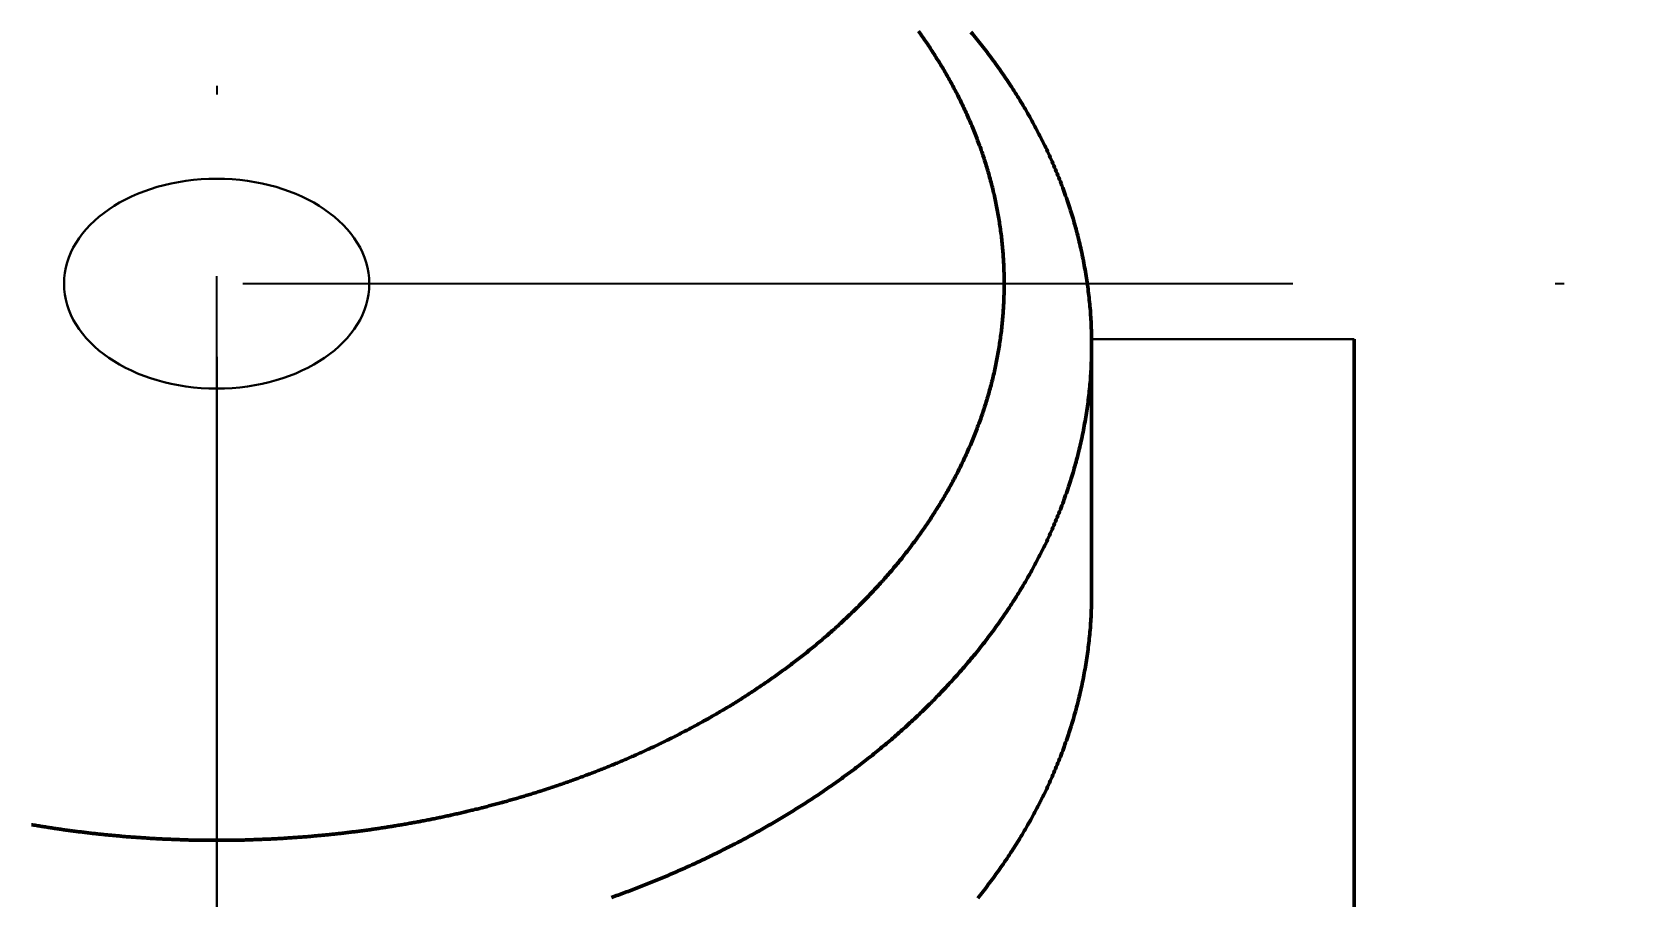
# Model space of a CAD drawing. Header units: millimetres. Extents: x 0 to 1682, y 0 to 1188.
# Drawn here: x 1155.24 to 1173.62, y 783.86 to 793.75 of the extents above; entities that cross this region are included whole.
import ezdxf

# ---------------------------------------------------------------- set-up
doc = ezdxf.new("R2010")
doc.units = ezdxf.units.MM
doc.linetypes.add('ACAD_ISO10W100', pattern=[18, 12, -3, 0, -3])
doc.layers.get('0').update_dxf_attribs({"lineweight": 50})
doc.layers.get('Defpoints').update_dxf_attribs({"lineweight": 50})
for name, color, linetype, lineweight in [('中心线', 20, 'ACAD_ISO10W100', 25), ('尺寸', 7, 'Continuous', 25), ('标注', 7, 'Continuous', 25), ('粗实线', 7, 'Continuous', 50)]:
    doc.layers.add(name, color=color, linetype=linetype, lineweight=lineweight)
doc.styles.add('gbeitc', font='gbeitc.shx', dxfattribs={"bigfont": 'gbcbig.shx'})
doc.dimstyles.new('gbeitc', dxfattribs={"dimtxt": 5, "dimasz": 3.125, "dimexe": 1.25, "dimexo": 0.625, "dimtad": 1, "dimdec": 0, "dimdsep": 46, "dimtxsty": 'gbeitc', "dimcen": 2.5, "dimadec": 0, "dimazin": 0, "dimtfac": 1, "dimtdec": 3, "dimtmove": 0, "dimatfit": 3, "dimfxl": 1, "dimarcsym": 0})

# ---------------------------------------------------------------- blocks, each defined once
blk = doc.blocks.new('*D8')
at = {"layer": 'Defpoints', "color": 0, "lineweight": 25, "transparency": 16777216}
for p in [(967.352, 871.547), (1399.352, 871.547), (1399.352, 642.292)]:
    blk.add_point(p, dxfattribs=at)
at = {"layer": '尺寸', "color": 0, "lineweight": -2, "transparency": 16777216}
for p, q in [((967.352, 870.922), (967.352, 641.042)), ((1399.352, 870.922), (1399.352, 641.042)), ((970.477, 642.292), (1396.227, 642.292))]:
    blk.add_line(p, q, dxfattribs=at)
at = {"layer": '尺寸', "color": 0, "lineweight": 25, "transparency": 16777216}
for points in [[(970.477, 642.812), (970.477, 641.771), (967.352, 642.292)], [(1396.227, 642.812), (1396.227, 641.771), (1399.352, 642.292)]]:
    blk.add_solid(points, dxfattribs=at)
at = {"layer": '尺寸', "color": 0, "transparency": 16777216, "insert": (1183.352, 646.417), "char_height": 7, "attachment_point": 5, "style": 'gbeitc'}
blk.add_mtext('432', dxfattribs=at)

msp = doc.modelspace()

# ---------------------------------------------------------------- linework, layer by layer
at = {"lineweight": 30}
msp.add_line((1167.352, 790.238), (1170.352, 790.238), dxfattribs=at)
at = {"layer": '中心线'}
for p, q in [((1157.352, 1043.433), (1157.352, 677.292)), ((1157.352, 742.758), (1157.352, 802.871)), ((1139.551, 790.871), (1172.921, 790.871))]:
    msp.add_line(p, q, dxfattribs=at)
at = {"layer": '标注', "lineweight": 30}
msp.add_ellipse((1157.352, 790.871), major_axis=(1.744, 0), ratio=0.687879, dxfattribs=at)
at = {"layer": '粗实线'}
for p, q in [((1167.352, 787.335), (1167.352, 790.163)), ((1170.352, 790.238), (1170.352, 762.214))]:
    msp.add_line(p, q, dxfattribs=at)
for points in [[(1166.352, 790.871), (1166.352, 790.891), (1166.352, 790.911), (1166.352, 790.931), (1166.352, 790.951), (1166.351, 790.971), (1166.351, 790.992), (1166.35, 791.012), (1166.35, 791.032), (1166.349, 791.052), (1166.348, 791.072), (1166.347, 791.093), (1166.346, 791.113), (1166.345, 791.133), (1166.344, 791.153), (1166.342, 791.173), (1166.341, 791.193), (1166.339, 791.214), (1166.338, 791.234), (1166.336, 791.254), (1166.334, 791.274), (1166.333, 791.294), (1166.331, 791.314), (1166.329, 791.334), (1166.326, 791.354), (1166.324, 791.374), (1166.322, 791.394), (1166.32, 791.414), (1166.317, 791.435), (1166.314, 791.455), (1166.312, 791.475), (1166.309, 791.495), (1166.306, 791.515), (1166.303, 791.535), (1166.3, 791.555), (1166.297, 791.574), (1166.294, 791.594), (1166.291, 791.614), (1166.287, 791.634), (1166.284, 791.654), (1166.28, 791.674), (1166.277, 791.694), (1166.273, 791.714), (1166.269, 791.734), (1166.265, 791.753), (1166.261, 791.773), (1166.257, 791.793), (1166.253, 791.813), (1166.249, 791.832), (1166.245, 791.852), (1166.24, 791.872), (1166.236, 791.892), (1166.231, 791.911), (1166.227, 791.931), (1166.222, 791.951), (1166.217, 791.97), (1166.212, 791.99), (1166.207, 792.009), (1166.202, 792.029), (1166.197, 792.048), (1166.192, 792.068), (1166.186, 792.087), (1166.181, 792.107), (1166.176, 792.126), (1166.17, 792.146), (1166.164, 792.165), (1166.159, 792.184), (1166.153, 792.204), (1166.147, 792.223), (1166.141, 792.242), (1166.135, 792.261), (1166.129, 792.281), (1166.122, 792.3), (1166.116, 792.319), (1166.11, 792.338), (1166.103, 792.357), (1166.097, 792.376), (1166.09, 792.395), (1166.084, 792.415), (1166.077, 792.434), (1166.07, 792.452), (1166.063, 792.471), (1166.056, 792.49), (1166.049, 792.509), (1166.042, 792.528), (1166.035, 792.547), (1166.027, 792.566), (1166.02, 792.584), (1166.012, 792.603), (1166.005, 792.622), (1165.997, 792.641), (1165.99, 792.659), (1165.982, 792.678), (1165.974, 792.696), (1165.966, 792.715), (1165.958, 792.733), (1165.95, 792.752), (1165.942, 792.77), (1165.934, 792.789), (1165.926, 792.807), (1165.917, 792.825), (1165.909, 792.844), (1165.9, 792.862), (1165.892, 792.88), (1165.883, 792.898), (1165.875, 792.917), (1165.866, 792.935), (1165.857, 792.953), (1165.848, 792.971), (1165.839, 792.989), (1165.83, 793.007), (1165.821, 793.025), (1165.812, 793.043), (1165.803, 793.06), (1165.794, 793.078), (1165.784, 793.096), (1165.775, 793.114), (1165.765, 793.131), (1165.756, 793.149), (1165.746, 793.167), (1165.736, 793.184), (1165.727, 793.202), (1165.717, 793.219), (1165.707, 793.237), (1165.697, 793.254), (1165.687, 793.272), (1165.677, 793.289), (1165.667, 793.306), (1165.657, 793.324), (1165.647, 793.341), (1165.636, 793.358), (1165.626, 793.375), (1165.616, 793.392), (1165.605, 793.409), (1165.595, 793.426), (1165.584, 793.443), (1165.573, 793.46), (1165.563, 793.477), (1165.552, 793.494), (1165.541, 793.511), (1165.53, 793.528), (1165.519, 793.544), (1165.509, 793.561), (1165.497, 793.578), (1165.486, 793.594), (1165.475, 793.611), (1165.464, 793.627), (1165.453, 793.644), (1165.442, 793.66), (1165.43, 793.677), (1165.419, 793.693), (1165.407, 793.709), (1165.396, 793.726), (1165.384, 793.742), (1165.373, 793.758)], [(1167.352, 790.163), (1167.352, 790.188), (1167.352, 790.213), (1167.352, 790.238), (1167.351, 790.263), (1167.351, 790.288), (1167.35, 790.313), (1167.349, 790.338), (1167.348, 790.363), (1167.347, 790.388), (1167.346, 790.413), (1167.345, 790.438), (1167.344, 790.462), (1167.342, 790.487), (1167.34, 790.512), (1167.338, 790.537), (1167.337, 790.562), (1167.335, 790.587), (1167.332, 790.612), (1167.33, 790.636), (1167.328, 790.661), (1167.325, 790.686), (1167.322, 790.711), (1167.32, 790.736), (1167.317, 790.76), (1167.314, 790.785), (1167.311, 790.81), (1167.307, 790.835), (1167.304, 790.859), (1167.3, 790.884), (1167.297, 790.909), (1167.293, 790.933), (1167.289, 790.958), (1167.285, 790.983), (1167.281, 791.007), (1167.277, 791.032), (1167.272, 791.056), (1167.268, 791.081), (1167.263, 791.105), (1167.259, 791.13), (1167.254, 791.154), (1167.249, 791.179), (1167.244, 791.203), (1167.239, 791.227), (1167.233, 791.252), (1167.228, 791.276), (1167.222, 791.3), (1167.217, 791.325), (1167.211, 791.349), (1167.205, 791.373), (1167.199, 791.397), (1167.193, 791.421), (1167.187, 791.446), (1167.18, 791.47), (1167.174, 791.494), (1167.167, 791.518), (1167.161, 791.542), (1167.154, 791.566), (1167.147, 791.59), (1167.14, 791.614), (1167.133, 791.638), (1167.125, 791.661), (1167.118, 791.685), (1167.111, 791.709), (1167.103, 791.733), (1167.095, 791.756), (1167.088, 791.78), (1167.08, 791.804), (1167.072, 791.827), (1167.064, 791.851), (1167.055, 791.874), (1167.047, 791.898), (1167.039, 791.921), (1167.03, 791.945), (1167.021, 791.968), (1167.013, 791.991), (1167.004, 792.014), (1166.995, 792.038), (1166.986, 792.061), (1166.977, 792.084), (1166.967, 792.107), (1166.958, 792.13), (1166.948, 792.153), (1166.939, 792.176), (1166.929, 792.199), (1166.919, 792.222), (1166.909, 792.245), (1166.899, 792.267), (1166.889, 792.29), (1166.879, 792.313), (1166.869, 792.335), (1166.859, 792.358), (1166.848, 792.381), (1166.838, 792.403), (1166.827, 792.426), (1166.816, 792.448), (1166.805, 792.47), (1166.794, 792.493), (1166.783, 792.515), (1166.772, 792.537), (1166.761, 792.559), (1166.75, 792.581), (1166.738, 792.603), (1166.727, 792.625), (1166.715, 792.647), (1166.704, 792.669), (1166.692, 792.691), (1166.68, 792.713), (1166.668, 792.734), (1166.656, 792.756), (1166.644, 792.778), (1166.632, 792.799), (1166.619, 792.821), (1166.607, 792.842), (1166.595, 792.864), (1166.582, 792.885), (1166.57, 792.906), (1166.557, 792.927), (1166.544, 792.949), (1166.531, 792.97), (1166.518, 792.991), (1166.505, 793.012), (1166.492, 793.033), (1166.479, 793.054), (1166.466, 793.074), (1166.452, 793.095), (1166.439, 793.116), (1166.426, 793.136), (1166.412, 793.157), (1166.398, 793.178), (1166.385, 793.198), (1166.371, 793.218), (1166.357, 793.239), (1166.343, 793.259), (1166.329, 793.279), (1166.315, 793.3), (1166.301, 793.32), (1166.287, 793.34), (1166.272, 793.36), (1166.258, 793.38), (1166.244, 793.4), (1166.229, 793.419), (1166.215, 793.439), (1166.2, 793.459), (1166.185, 793.478), (1166.171, 793.498), (1166.156, 793.518), (1166.141, 793.537), (1166.126, 793.556), (1166.111, 793.576), (1166.096, 793.595), (1166.081, 793.614), (1166.066, 793.633), (1166.05, 793.652), (1166.035, 793.671), (1166.02, 793.69), (1166.004, 793.709), (1165.989, 793.728), (1165.973, 793.747)], [(1155.235, 784.685), (1155.249, 784.683), (1155.264, 784.68), (1155.279, 784.678), (1155.293, 784.675), (1155.308, 784.673), (1155.323, 784.671), (1155.337, 784.668), (1155.352, 784.666), (1155.366, 784.663), (1155.381, 784.661), (1155.396, 784.659), (1155.41, 784.657), (1155.425, 784.654), (1155.439, 784.652), (1155.454, 784.65), (1155.469, 784.648), (1155.483, 784.645), (1155.498, 784.643), (1155.512, 784.641), (1155.527, 784.639), (1155.541, 784.637), (1155.556, 784.635), (1155.57, 784.633), (1155.585, 784.63), (1155.6, 784.628), (1155.614, 784.626), (1155.629, 784.624), (1155.643, 784.622), (1155.658, 784.62), (1155.672, 784.618), (1155.687, 784.616), (1155.701, 784.615), (1155.716, 784.613), (1155.73, 784.611), (1155.745, 784.609), (1155.759, 784.607), (1155.774, 784.605), (1155.788, 784.603), (1155.803, 784.602), (1155.817, 784.6), (1155.832, 784.598), (1155.846, 784.596), (1155.861, 784.595), (1155.875, 784.593), (1155.89, 784.591), (1155.904, 784.59), (1155.918, 784.588), (1155.933, 784.586), (1155.947, 784.585), (1155.962, 784.583), (1155.976, 784.581), (1155.991, 784.58), (1156.005, 784.578), (1156.02, 784.577), (1156.034, 784.575), (1156.048, 784.574), (1156.063, 784.572), (1156.077, 784.571), (1156.092, 784.569), (1156.106, 784.568), (1156.121, 784.566), (1156.135, 784.565), (1156.149, 784.564), (1156.164, 784.562), (1156.178, 784.561), (1156.193, 784.56), (1156.207, 784.558), (1156.221, 784.557), (1156.236, 784.556), (1156.25, 784.554), (1156.265, 784.553), (1156.279, 784.552), (1156.293, 784.551), (1156.308, 784.55), (1156.322, 784.548), (1156.336, 784.547), (1156.351, 784.546), (1156.365, 784.545), (1156.379, 784.544), (1156.394, 784.543), (1156.408, 784.542), (1156.423, 784.541), (1156.437, 784.54), (1156.451, 784.539), (1156.466, 784.538), (1156.48, 784.537), (1156.494, 784.536), (1156.509, 784.535), (1156.523, 784.534), (1156.537, 784.533), (1156.552, 784.532), (1156.566, 784.531), (1156.58, 784.53), (1156.595, 784.529), (1156.609, 784.528), (1156.623, 784.527), (1156.638, 784.527), (1156.652, 784.526), (1156.666, 784.525), (1156.681, 784.524), (1156.695, 784.524), (1156.709, 784.523), (1156.724, 784.522), (1156.738, 784.521), (1156.752, 784.521), (1156.767, 784.52), (1156.781, 784.519), (1156.795, 784.519), (1156.809, 784.518), (1156.824, 784.518), (1156.838, 784.517), (1156.852, 784.516), (1156.867, 784.516), (1156.881, 784.515), (1156.895, 784.515), (1156.91, 784.514), (1156.924, 784.514), (1156.938, 784.513), (1156.952, 784.513), (1156.967, 784.512), (1156.981, 784.512), (1156.995, 784.512), (1157.01, 784.511), (1157.024, 784.511), (1157.038, 784.51), (1157.052, 784.51), (1157.067, 784.51), (1157.081, 784.509), (1157.095, 784.509), (1157.11, 784.509), (1157.124, 784.509), (1157.138, 784.508), (1157.153, 784.508), (1157.167, 784.508), (1157.181, 784.508), (1157.195, 784.508), (1157.21, 784.507), (1157.224, 784.507), (1157.238, 784.507), (1157.252, 784.507), (1157.267, 784.507), (1157.281, 784.507), (1157.295, 784.507), (1157.31, 784.507), (1157.324, 784.507), (1157.338, 784.507), (1157.352, 784.507), (1157.367, 784.507), (1157.381, 784.507), (1157.395, 784.507), (1157.41, 784.507), (1157.424, 784.507), (1157.438, 784.507), (1157.452, 784.507), (1157.467, 784.507), (1157.481, 784.507), (1157.495, 784.507), (1157.51, 784.508), (1157.524, 784.508), (1157.538, 784.508), (1157.552, 784.508), (1157.567, 784.508), (1157.581, 784.509), (1157.595, 784.509), (1157.61, 784.509), (1157.624, 784.509), (1157.638, 784.51), (1157.652, 784.51), (1157.667, 784.51), (1157.681, 784.511), (1157.695, 784.511), (1157.71, 784.512), (1157.724, 784.512), (1157.738, 784.512), (1157.752, 784.513), (1157.767, 784.513), (1157.781, 784.514), (1157.795, 784.514), (1157.81, 784.515), (1157.824, 784.515), (1157.838, 784.516), (1157.853, 784.516), (1157.867, 784.517), (1157.881, 784.518), (1157.895, 784.518), (1157.91, 784.519), (1157.924, 784.519), (1157.938, 784.52), (1157.953, 784.521), (1157.967, 784.521), (1157.981, 784.522), (1157.996, 784.523), (1158.01, 784.524), (1158.024, 784.524), (1158.039, 784.525), (1158.053, 784.526), (1158.067, 784.527), (1158.082, 784.527), (1158.096, 784.528), (1158.11, 784.529), (1158.125, 784.53), (1158.139, 784.531), (1158.153, 784.532), (1158.168, 784.533), (1158.182, 784.534), (1158.196, 784.535), (1158.211, 784.536), (1158.225, 784.537), (1158.239, 784.538), (1158.254, 784.539), (1158.268, 784.54), (1158.282, 784.541), (1158.297, 784.542), (1158.311, 784.543), (1158.325, 784.544), (1158.34, 784.545), (1158.354, 784.546), (1158.369, 784.547), (1158.383, 784.548), (1158.397, 784.55), (1158.412, 784.551), (1158.426, 784.552), (1158.44, 784.553), (1158.455, 784.554), (1158.469, 784.556), (1158.484, 784.557), (1158.498, 784.558), (1158.512, 784.56), (1158.527, 784.561), (1158.541, 784.562), (1158.556, 784.564), (1158.57, 784.565), (1158.584, 784.566), (1158.599, 784.568), (1158.613, 784.569), (1158.628, 784.571), (1158.642, 784.572), (1158.656, 784.574), (1158.671, 784.575), (1158.685, 784.577), (1158.7, 784.578), (1158.714, 784.58), (1158.729, 784.581), (1158.743, 784.583), (1158.758, 784.585), (1158.772, 784.586), (1158.786, 784.588), (1158.801, 784.59), (1158.815, 784.591), (1158.83, 784.593), (1158.844, 784.595), (1158.859, 784.596), (1158.873, 784.598), (1158.888, 784.6), (1158.902, 784.602), (1158.917, 784.603), (1158.931, 784.605), (1158.946, 784.607), (1158.96, 784.609), (1158.975, 784.611), (1158.989, 784.613), (1159.004, 784.615), (1159.018, 784.616), (1159.033, 784.618), (1159.047, 784.62), (1159.062, 784.622), (1159.076, 784.624), (1159.091, 784.626), (1159.105, 784.628), (1159.12, 784.63), (1159.134, 784.633), (1159.149, 784.635), (1159.164, 784.637), (1159.178, 784.639), (1159.193, 784.641), (1159.207, 784.643), (1159.222, 784.645), (1159.236, 784.648), (1159.251, 784.65), (1159.266, 784.652), (1159.28, 784.654), (1159.295, 784.657), (1159.309, 784.659), (1159.324, 784.661), (1159.338, 784.663), (1159.353, 784.666), (1159.368, 784.668), (1159.382, 784.671), (1159.397, 784.673), (1159.412, 784.675), (1159.426, 784.678), (1159.441, 784.68), (1159.455, 784.683), (1159.47, 784.685), (1159.485, 784.688), (1159.499, 784.69), (1159.514, 784.693), (1159.529, 784.695), (1159.543, 784.698), (1159.558, 784.701), (1159.573, 784.703), (1159.587, 784.706), (1159.602, 784.709), (1159.617, 784.711), (1159.632, 784.714), (1159.646, 784.717), (1159.661, 784.719), (1159.676, 784.722), (1159.69, 784.725), (1159.705, 784.728), (1159.72, 784.731), (1159.735, 784.734), (1159.749, 784.736), (1159.764, 784.739), (1159.779, 784.742), (1159.794, 784.745), (1159.808, 784.748), (1159.823, 784.751), (1159.838, 784.754), (1159.853, 784.757), (1159.867, 784.76), (1159.882, 784.763), (1159.897, 784.766), (1159.912, 784.769), (1159.927, 784.772), (1159.941, 784.776), (1159.956, 784.779), (1159.971, 784.782), (1159.986, 784.785), (1160.001, 784.788), (1160.016, 784.792), (1160.03, 784.795), (1160.045, 784.798), (1160.06, 784.801), (1160.075, 784.805), (1160.09, 784.808), (1160.105, 784.811), (1160.119, 784.815), (1160.134, 784.818), (1160.149, 784.822), (1160.164, 784.825), (1160.179, 784.829), (1160.194, 784.832), (1160.209, 784.836), (1160.224, 784.839), (1160.239, 784.843), (1160.254, 784.846), (1160.269, 784.85), (1160.283, 784.853), (1160.298, 784.857), (1160.313, 784.861), (1160.328, 784.864), (1160.343, 784.868), (1160.358, 784.872), (1160.373, 784.876), (1160.388, 784.879), (1160.403, 784.883), (1160.418, 784.887), (1160.433, 784.891), (1160.448, 784.895), (1160.463, 784.899), (1160.478, 784.903), (1160.493, 784.907), (1160.508, 784.911), (1160.523, 784.915), (1160.538, 784.919), (1160.553, 784.923), (1160.568, 784.927), (1160.583, 784.931), (1160.598, 784.935), (1160.613, 784.939), (1160.628, 784.943), (1160.643, 784.947), (1160.659, 784.951), (1160.674, 784.956), (1160.689, 784.96), (1160.704, 784.964), (1160.719, 784.969), (1160.734, 784.973), (1160.749, 784.977), (1160.764, 784.982), (1160.779, 784.986), (1160.794, 784.99), (1160.81, 784.995), (1160.825, 784.999), (1160.84, 785.004), (1160.855, 785.008), (1160.87, 785.013), (1160.885, 785.017), (1160.9, 785.022), (1160.916, 785.027), (1160.931, 785.031), (1160.946, 785.036), (1160.961, 785.041), (1160.976, 785.045), (1160.992, 785.05), (1161.007, 785.055), (1161.022, 785.06), (1161.037, 785.064), (1161.052, 785.069), (1161.068, 785.074), (1161.083, 785.079), (1161.098, 785.084), (1161.113, 785.089), (1161.129, 785.094), (1161.144, 785.099), (1161.159, 785.104), (1161.174, 785.109), (1161.19, 785.114), (1161.205, 785.119), (1161.22, 785.124), (1161.235, 785.129), (1161.251, 785.134), (1161.266, 785.14), (1161.281, 785.145), (1161.297, 785.15), (1161.312, 785.155), (1161.327, 785.161), (1161.342, 785.166), (1161.358, 785.171), (1161.373, 785.177), (1161.388, 785.182), (1161.404, 785.188), (1161.419, 785.193), (1161.434, 785.199), (1161.45, 785.204), (1161.465, 785.21), (1161.481, 785.215), (1161.496, 785.221), (1161.511, 785.227), (1161.527, 785.232), (1161.542, 785.238), (1161.557, 785.244), (1161.573, 785.25), (1161.588, 785.255), (1161.604, 785.261), (1161.619, 785.267), (1161.634, 785.273), (1161.65, 785.279), (1161.665, 785.285), (1161.681, 785.291), (1161.696, 785.297), (1161.711, 785.303), (1161.727, 785.309), (1161.742, 785.315), (1161.758, 785.321), (1161.773, 785.327), (1161.789, 785.333), (1161.804, 785.34), (1161.819, 785.346), (1161.835, 785.352), (1161.85, 785.358), (1161.866, 785.365), (1161.881, 785.371), (1161.897, 785.377), (1161.912, 785.384), (1161.928, 785.39), (1161.943, 785.397), (1161.959, 785.403), (1161.974, 785.41), (1161.99, 785.416), (1162.005, 785.423), (1162.021, 785.43), (1162.036, 785.436), (1162.052, 785.443), (1162.067, 785.45), (1162.083, 785.456), (1162.098, 785.463), (1162.114, 785.47), (1162.129, 785.477), (1162.145, 785.484), (1162.16, 785.491), (1162.176, 785.498), (1162.191, 785.505), (1162.207, 785.512), (1162.222, 785.519), (1162.238, 785.526), (1162.253, 785.533), (1162.269, 785.54), (1162.284, 785.547), (1162.3, 785.554), (1162.315, 785.562), (1162.331, 785.569), (1162.347, 785.576), (1162.362, 785.584), (1162.378, 785.591), (1162.393, 785.598), (1162.409, 785.606), (1162.424, 785.613), (1162.44, 785.621), (1162.455, 785.628), (1162.471, 785.636), (1162.486, 785.644), (1162.502, 785.651), (1162.518, 785.659), (1162.533, 785.667), (1162.549, 785.674), (1162.564, 785.682), (1162.58, 785.69), (1162.595, 785.698), (1162.611, 785.706), (1162.626, 785.714), (1162.642, 785.722), (1162.657, 785.73), (1162.673, 785.738), (1162.689, 785.746), (1162.704, 785.754), (1162.72, 785.762), (1162.735, 785.77), (1162.751, 785.778), (1162.766, 785.787), (1162.782, 785.795), (1162.797, 785.803), (1162.813, 785.812), (1162.828, 785.82), (1162.844, 785.828), (1162.859, 785.837), (1162.875, 785.845), (1162.89, 785.854), (1162.906, 785.863), (1162.921, 785.871), (1162.937, 785.88), (1162.952, 785.889), (1162.968, 785.897), (1162.983, 785.906), (1162.999, 785.915), (1163.014, 785.924), (1163.03, 785.933), (1163.045, 785.942), (1163.061, 785.95), (1163.076, 785.96), (1163.092, 785.969), (1163.107, 785.978), (1163.123, 785.987), (1163.138, 785.996), (1163.154, 786.005), (1163.169, 786.014), (1163.185, 786.024), (1163.2, 786.033), (1163.216, 786.042), (1163.231, 786.052), (1163.246, 786.061), (1163.262, 786.071), (1163.277, 786.08), (1163.293, 786.09), (1163.308, 786.099), (1163.323, 786.109), (1163.339, 786.118), (1163.354, 786.128), (1163.37, 786.138), (1163.385, 786.148), (1163.4, 786.158), (1163.416, 786.167), (1163.431, 786.177), (1163.446, 786.187), (1163.462, 786.197), (1163.477, 786.207), (1163.492, 786.217), (1163.508, 786.228), (1163.523, 786.238), (1163.538, 786.248), (1163.553, 786.258), (1163.569, 786.268), (1163.584, 786.279), (1163.599, 786.289), (1163.614, 786.299), (1163.63, 786.31), (1163.645, 786.32), (1163.66, 786.331), (1163.675, 786.342), (1163.69, 786.352), (1163.705, 786.363), (1163.721, 786.373), (1163.736, 786.384), (1163.751, 786.395), (1163.766, 786.406), (1163.781, 786.417), (1163.796, 786.428), (1163.811, 786.439), (1163.826, 786.45), (1163.841, 786.461), (1163.856, 786.472), (1163.871, 786.483), (1163.886, 786.494), (1163.901, 786.505), (1163.916, 786.517), (1163.931, 786.528), (1163.946, 786.539), (1163.961, 786.551), (1163.976, 786.562), (1163.991, 786.573), (1164.006, 786.585), (1164.021, 786.597), (1164.036, 786.608), (1164.05, 786.62), (1164.065, 786.632), (1164.08, 786.643), (1164.095, 786.655), (1164.11, 786.667), (1164.124, 786.679), (1164.139, 786.691), (1164.154, 786.703), (1164.168, 786.715), (1164.183, 786.727), (1164.198, 786.739), (1164.212, 786.751), (1164.227, 786.763), (1164.242, 786.775), (1164.256, 786.788), (1164.271, 786.8), (1164.285, 786.812), (1164.3, 786.825), (1164.314, 786.837), (1164.329, 786.85), (1164.343, 786.862), (1164.357, 786.875), (1164.372, 786.888), (1164.386, 786.9), (1164.401, 786.913), (1164.415, 786.926), (1164.429, 786.939), (1164.443, 786.951), (1164.458, 786.964), (1164.472, 786.977), (1164.486, 786.99), (1164.5, 787.003), (1164.514, 787.017), (1164.528, 787.03), (1164.543, 787.043), (1164.557, 787.056), (1164.571, 787.069), (1164.585, 787.083), (1164.599, 787.096), (1164.613, 787.11), (1164.627, 787.123), (1164.64, 787.136), (1164.654, 787.15), (1164.668, 787.164), (1164.682, 787.177), (1164.696, 787.191), (1164.709, 787.205), (1164.723, 787.219), (1164.737, 787.232), (1164.75, 787.246), (1164.764, 787.26), (1164.778, 787.274), (1164.791, 787.288), (1164.805, 787.302), (1164.818, 787.316), (1164.832, 787.331), (1164.845, 787.345), (1164.858, 787.359), (1164.872, 787.373), (1164.885, 787.388), (1164.898, 787.402), (1164.912, 787.417), (1164.925, 787.431), (1164.938, 787.446), (1164.951, 787.46), (1164.964, 787.475), (1164.977, 787.489), (1164.99, 787.504), (1165.003, 787.519), (1165.016, 787.534), (1165.029, 787.549), (1165.042, 787.563), (1165.055, 787.578), (1165.067, 787.593), (1165.08, 787.608), (1165.093, 787.624), (1165.106, 787.639), (1165.118, 787.654), (1165.131, 787.669), (1165.143, 787.684), (1165.156, 787.7), (1165.168, 787.715), (1165.181, 787.73), (1165.193, 787.746), (1165.205, 787.761), (1165.218, 787.777), (1165.23, 787.792), (1165.242, 787.808), (1165.254, 787.824), (1165.266, 787.84), (1165.278, 787.855), (1165.29, 787.871), (1165.302, 787.887), (1165.314, 787.903), (1165.326, 787.919), (1165.338, 787.935), (1165.349, 787.951), (1165.361, 787.967), (1165.373, 787.983), (1165.384, 787.999), (1165.396, 788.015), (1165.407, 788.032), (1165.419, 788.048), (1165.43, 788.064), (1165.442, 788.081), (1165.453, 788.097), (1165.464, 788.114), (1165.475, 788.13), (1165.486, 788.147), (1165.497, 788.163), (1165.509, 788.18), (1165.519, 788.197), (1165.53, 788.213), (1165.541, 788.23), (1165.552, 788.247), (1165.563, 788.264), (1165.573, 788.281), (1165.584, 788.298), (1165.595, 788.315), (1165.605, 788.332), (1165.616, 788.349), (1165.626, 788.366), (1165.636, 788.383), (1165.647, 788.4), (1165.657, 788.417), (1165.667, 788.435), (1165.677, 788.452), (1165.687, 788.469), (1165.697, 788.487), (1165.707, 788.504), (1165.717, 788.522), (1165.727, 788.539), (1165.736, 788.557), (1165.746, 788.574), (1165.756, 788.592), (1165.765, 788.61), (1165.775, 788.627), (1165.784, 788.645), (1165.794, 788.663), (1165.803, 788.681), (1165.812, 788.698), (1165.821, 788.716), (1165.83, 788.734), (1165.839, 788.752), (1165.848, 788.77), (1165.857, 788.788), (1165.866, 788.806), (1165.875, 788.825), (1165.883, 788.843), (1165.892, 788.861), (1165.9, 788.879), (1165.909, 788.897), (1165.917, 788.916), (1165.926, 788.934), (1165.934, 788.952), (1165.942, 788.971), (1165.95, 788.989), (1165.958, 789.008), (1165.966, 789.026), (1165.974, 789.045), (1165.982, 789.063), (1165.99, 789.082), (1165.997, 789.1), (1166.005, 789.119), (1166.012, 789.138), (1166.02, 789.157), (1166.027, 789.175), (1166.035, 789.194), (1166.042, 789.213), (1166.049, 789.232), (1166.056, 789.251), (1166.063, 789.27), (1166.07, 789.289), (1166.077, 789.307), (1166.084, 789.326), (1166.09, 789.346), (1166.097, 789.365), (1166.103, 789.384), (1166.11, 789.403), (1166.116, 789.422), (1166.122, 789.441), (1166.129, 789.46), (1166.135, 789.48), (1166.141, 789.499), (1166.147, 789.518), (1166.153, 789.537), (1166.159, 789.557), (1166.164, 789.576), (1166.17, 789.595), (1166.176, 789.615), (1166.181, 789.634), (1166.186, 789.654), (1166.192, 789.673), (1166.197, 789.693), (1166.202, 789.712), (1166.207, 789.732), (1166.212, 789.751), (1166.217, 789.771), (1166.222, 789.79), (1166.227, 789.81), (1166.231, 789.83), (1166.236, 789.849), (1166.24, 789.869), (1166.245, 789.889), (1166.249, 789.909), (1166.253, 789.928), (1166.257, 789.948), (1166.261, 789.968), (1166.265, 789.988), (1166.269, 790.007), (1166.273, 790.027), (1166.277, 790.047), (1166.28, 790.067), (1166.284, 790.087), (1166.287, 790.107), (1166.291, 790.127), (1166.294, 790.147), (1166.297, 790.167), (1166.3, 790.186), (1166.303, 790.206), (1166.306, 790.226), (1166.309, 790.246), (1166.312, 790.266), (1166.314, 790.286), (1166.317, 790.307), (1166.32, 790.327), (1166.322, 790.347), (1166.324, 790.367), (1166.326, 790.387), (1166.329, 790.407), (1166.331, 790.427), (1166.333, 790.447), (1166.334, 790.467), (1166.336, 790.487), (1166.338, 790.507), (1166.339, 790.528), (1166.341, 790.548), (1166.342, 790.568), (1166.344, 790.588), (1166.345, 790.608), (1166.346, 790.628), (1166.347, 790.648), (1166.348, 790.669), (1166.349, 790.689), (1166.35, 790.709), (1166.35, 790.729), (1166.351, 790.749), (1166.351, 790.77), (1166.352, 790.79), (1166.352, 790.81), (1166.352, 790.83), (1166.352, 790.85), (1166.352, 790.871)], [(1161.865, 783.853), (1161.884, 783.86), (1161.903, 783.867), (1161.922, 783.874), (1161.941, 783.881), (1161.96, 783.888), (1161.979, 783.895), (1161.998, 783.902), (1162.017, 783.909), (1162.036, 783.916), (1162.055, 783.923), (1162.074, 783.93), (1162.093, 783.937), (1162.112, 783.945), (1162.131, 783.952), (1162.15, 783.959), (1162.169, 783.967), (1162.188, 783.974), (1162.207, 783.981), (1162.226, 783.989), (1162.245, 783.997), (1162.264, 784.004), (1162.283, 784.012), (1162.302, 784.019), (1162.322, 784.027), (1162.341, 784.035), (1162.36, 784.043), (1162.379, 784.05), (1162.398, 784.058), (1162.417, 784.066), (1162.436, 784.074), (1162.455, 784.082), (1162.474, 784.09), (1162.493, 784.098), (1162.513, 784.106), (1162.532, 784.115), (1162.551, 784.123), (1162.57, 784.131), (1162.589, 784.139), (1162.608, 784.148), (1162.627, 784.156), (1162.646, 784.165), (1162.666, 784.173), (1162.685, 784.182), (1162.704, 784.19), (1162.723, 784.199), (1162.742, 784.207), (1162.761, 784.216), (1162.781, 784.225), (1162.8, 784.234), (1162.819, 784.242), (1162.838, 784.251), (1162.857, 784.26), (1162.876, 784.269), (1162.896, 784.278), (1162.915, 784.287), (1162.934, 784.296), (1162.953, 784.305), (1162.972, 784.315), (1162.992, 784.324), (1163.011, 784.333), (1163.03, 784.343), (1163.049, 784.352), (1163.068, 784.361), (1163.088, 784.371), (1163.107, 784.38), (1163.126, 784.39), (1163.145, 784.4), (1163.164, 784.409), (1163.184, 784.419), (1163.203, 784.429), (1163.222, 784.438), (1163.241, 784.448), (1163.26, 784.458), (1163.279, 784.468), (1163.299, 784.478), (1163.318, 784.488), (1163.337, 784.498), (1163.356, 784.509), (1163.375, 784.519), (1163.395, 784.529), (1163.414, 784.539), (1163.433, 784.55), (1163.452, 784.56), (1163.471, 784.571), (1163.49, 784.581), (1163.51, 784.592), (1163.529, 784.602), (1163.548, 784.613), (1163.567, 784.624), (1163.586, 784.634), (1163.605, 784.645), (1163.624, 784.656), (1163.644, 784.667), (1163.663, 784.678), (1163.682, 784.689), (1163.701, 784.7), (1163.72, 784.711), (1163.739, 784.722), (1163.758, 784.734), (1163.777, 784.745), (1163.796, 784.756), (1163.816, 784.768), (1163.835, 784.779), (1163.854, 784.791), (1163.873, 784.802), (1163.892, 784.814), (1163.911, 784.825), (1163.93, 784.837), (1163.949, 784.849), (1163.968, 784.861), (1163.987, 784.873), (1164.006, 784.885), (1164.025, 784.897), (1164.044, 784.909), (1164.063, 784.921), (1164.082, 784.933), (1164.101, 784.945), (1164.12, 784.957), (1164.139, 784.97), (1164.157, 784.982), (1164.176, 784.995), (1164.195, 785.007), (1164.214, 785.02), (1164.233, 785.032), (1164.252, 785.045), (1164.271, 785.058), (1164.289, 785.07), (1164.308, 785.083), (1164.327, 785.096), (1164.346, 785.109), (1164.365, 785.122), (1164.383, 785.135), (1164.402, 785.148), (1164.421, 785.161), (1164.439, 785.175), (1164.458, 785.188), (1164.477, 785.201), (1164.495, 785.215), (1164.514, 785.228), (1164.533, 785.242), (1164.551, 785.255), (1164.57, 785.269), (1164.588, 785.283), (1164.607, 785.297), (1164.625, 785.31), (1164.644, 785.324), (1164.662, 785.338), (1164.681, 785.352), (1164.699, 785.366), (1164.718, 785.38), (1164.736, 785.395), (1164.754, 785.409), (1164.773, 785.423), (1164.791, 785.438), (1164.809, 785.452), (1164.828, 785.466), (1164.846, 785.481), (1164.864, 785.496), (1164.882, 785.51), (1164.9, 785.525), (1164.919, 785.54), (1164.937, 785.555), (1164.955, 785.57), (1164.973, 785.585), (1164.991, 785.6), (1165.009, 785.615), (1165.027, 785.63), (1165.045, 785.645), (1165.063, 785.66), (1165.081, 785.676), (1165.098, 785.691), (1165.116, 785.707), (1165.134, 785.722), (1165.152, 785.738), (1165.17, 785.754), (1165.187, 785.769), (1165.205, 785.785), (1165.223, 785.801), (1165.24, 785.817), (1165.258, 785.833), (1165.275, 785.849), (1165.293, 785.865), (1165.31, 785.881), (1165.328, 785.897), (1165.345, 785.914), (1165.362, 785.93), (1165.38, 785.946), (1165.397, 785.963), (1165.414, 785.98), (1165.431, 785.996), (1165.448, 786.013), (1165.466, 786.03), (1165.483, 786.046), (1165.5, 786.063), (1165.517, 786.08), (1165.534, 786.097), (1165.551, 786.114), (1165.567, 786.131), (1165.584, 786.149), (1165.601, 786.166), (1165.618, 786.183), (1165.634, 786.2), (1165.651, 786.218), (1165.668, 786.235), (1165.684, 786.253), (1165.701, 786.271), (1165.717, 786.288), (1165.733, 786.306), (1165.75, 786.324), (1165.766, 786.342), (1165.782, 786.36), (1165.799, 786.378), (1165.815, 786.396), (1165.831, 786.414), (1165.847, 786.432), (1165.863, 786.45), (1165.879, 786.469), (1165.895, 786.487), (1165.91, 786.506), (1165.926, 786.524), (1165.942, 786.543), (1165.958, 786.561), (1165.973, 786.58), (1165.989, 786.599), (1166.004, 786.618), (1166.02, 786.636), (1166.035, 786.655), (1166.05, 786.674), (1166.066, 786.693), (1166.081, 786.713), (1166.096, 786.732), (1166.111, 786.751), (1166.126, 786.77), (1166.141, 786.79), (1166.156, 786.809), (1166.171, 786.829), (1166.185, 786.848), (1166.2, 786.868), (1166.215, 786.888), (1166.229, 786.907), (1166.244, 786.927), (1166.258, 786.947), (1166.272, 786.967), (1166.287, 786.987), (1166.301, 787.007), (1166.315, 787.027), (1166.329, 787.047), (1166.343, 787.068), (1166.357, 787.088), (1166.371, 787.108), (1166.385, 787.129), (1166.398, 787.149), (1166.412, 787.17), (1166.426, 787.19), (1166.439, 787.211), (1166.452, 787.232), (1166.466, 787.252), (1166.479, 787.273), (1166.492, 787.294), (1166.505, 787.315), (1166.518, 787.336), (1166.531, 787.357), (1166.544, 787.378), (1166.557, 787.399), (1166.57, 787.421), (1166.582, 787.442), (1166.595, 787.463), (1166.607, 787.485), (1166.619, 787.506), (1166.632, 787.528), (1166.644, 787.549), (1166.656, 787.571), (1166.668, 787.592), (1166.68, 787.614), (1166.692, 787.636), (1166.704, 787.658), (1166.715, 787.68), (1166.727, 787.702), (1166.738, 787.724), (1166.75, 787.746), (1166.761, 787.768), (1166.772, 787.79), (1166.783, 787.812), (1166.794, 787.834), (1166.805, 787.857), (1166.816, 787.879), (1166.827, 787.901), (1166.838, 787.924), (1166.848, 787.946), (1166.859, 787.969), (1166.869, 787.991), (1166.879, 788.014), (1166.889, 788.037), (1166.899, 788.059), (1166.909, 788.082), (1166.919, 788.105), (1166.929, 788.128), (1166.939, 788.151), (1166.948, 788.174), (1166.958, 788.197), (1166.967, 788.22), (1166.977, 788.243), (1166.986, 788.266), (1166.995, 788.289), (1167.004, 788.312), (1167.013, 788.336), (1167.021, 788.359), (1167.03, 788.382), (1167.039, 788.406), (1167.047, 788.429), (1167.055, 788.453), (1167.064, 788.476), (1167.072, 788.5), (1167.08, 788.523), (1167.088, 788.547), (1167.095, 788.57), (1167.103, 788.594), (1167.111, 788.618), (1167.118, 788.642), (1167.125, 788.665), (1167.133, 788.689), (1167.14, 788.713), (1167.147, 788.737), (1167.154, 788.761), (1167.161, 788.785), (1167.167, 788.809), (1167.174, 788.833), (1167.18, 788.857), (1167.187, 788.881), (1167.193, 788.905), (1167.199, 788.929), (1167.205, 788.954), (1167.211, 788.978), (1167.217, 789.002), (1167.222, 789.026), (1167.228, 789.051), (1167.233, 789.075), (1167.239, 789.099), (1167.244, 789.124), (1167.249, 789.148), (1167.254, 789.173), (1167.259, 789.197), (1167.263, 789.222), (1167.268, 789.246), (1167.272, 789.271), (1167.277, 789.295), (1167.281, 789.32), (1167.285, 789.344), (1167.289, 789.369), (1167.293, 789.394), (1167.297, 789.418), (1167.3, 789.443), (1167.304, 789.468), (1167.307, 789.492), (1167.311, 789.517), (1167.314, 789.542), (1167.317, 789.566), (1167.32, 789.591), (1167.322, 789.616), (1167.325, 789.641), (1167.328, 789.666), (1167.33, 789.69), (1167.332, 789.715), (1167.335, 789.74), (1167.337, 789.765), (1167.338, 789.79), (1167.34, 789.815), (1167.342, 789.839), (1167.344, 789.864), (1167.345, 789.889), (1167.346, 789.914), (1167.347, 789.939), (1167.348, 789.964), (1167.349, 789.989), (1167.35, 790.014), (1167.351, 790.039), (1167.351, 790.064), (1167.352, 790.089), (1167.352, 790.114), (1167.352, 790.138), (1167.352, 790.163)], [(1166.05, 783.846), (1166.066, 783.865), (1166.081, 783.884), (1166.096, 783.903), (1166.111, 783.923), (1166.126, 783.942), (1166.141, 783.961), (1166.156, 783.981), (1166.171, 784), (1166.185, 784.02), (1166.2, 784.04), (1166.215, 784.059), (1166.229, 784.079), (1166.244, 784.099), (1166.258, 784.119), (1166.272, 784.139), (1166.287, 784.159), (1166.301, 784.179), (1166.315, 784.199), (1166.329, 784.219), (1166.343, 784.239), (1166.357, 784.26), (1166.371, 784.28), (1166.385, 784.3), (1166.398, 784.321), (1166.412, 784.341), (1166.426, 784.362), (1166.439, 784.383), (1166.452, 784.403), (1166.466, 784.424), (1166.479, 784.445), (1166.492, 784.466), (1166.505, 784.487), (1166.518, 784.508), (1166.531, 784.529), (1166.544, 784.55), (1166.557, 784.571), (1166.57, 784.592), (1166.582, 784.614), (1166.595, 784.635), (1166.607, 784.656), (1166.619, 784.678), (1166.632, 784.699), (1166.644, 784.721), (1166.656, 784.742), (1166.668, 784.764), (1166.68, 784.786), (1166.692, 784.808), (1166.704, 784.829), (1166.715, 784.851), (1166.727, 784.873), (1166.738, 784.895), (1166.75, 784.917), (1166.761, 784.939), (1166.772, 784.961), (1166.783, 784.984), (1166.794, 785.006), (1166.805, 785.028), (1166.816, 785.05), (1166.827, 785.073), (1166.838, 785.095), (1166.848, 785.118), (1166.859, 785.14), (1166.869, 785.163), (1166.879, 785.186), (1166.889, 785.208), (1166.899, 785.231), (1166.909, 785.254), (1166.919, 785.277), (1166.929, 785.299), (1166.939, 785.322), (1166.948, 785.345), (1166.958, 785.368), (1166.967, 785.391), (1166.977, 785.414), (1166.986, 785.438), (1166.995, 785.461), (1167.004, 785.484), (1167.013, 785.507), (1167.021, 785.53), (1167.03, 785.554), (1167.039, 785.577), (1167.047, 785.601), (1167.055, 785.624), (1167.064, 785.648), (1167.072, 785.671), (1167.08, 785.695), (1167.088, 785.718), (1167.095, 785.742), (1167.103, 785.766), (1167.111, 785.789), (1167.118, 785.813), (1167.125, 785.837), (1167.133, 785.861), (1167.14, 785.885), (1167.147, 785.909), (1167.154, 785.933), (1167.161, 785.957), (1167.167, 785.981), (1167.174, 786.005), (1167.18, 786.029), (1167.187, 786.053), (1167.193, 786.077), (1167.199, 786.101), (1167.205, 786.125), (1167.211, 786.149), (1167.217, 786.174), (1167.222, 786.198), (1167.228, 786.222), (1167.233, 786.247), (1167.239, 786.271), (1167.244, 786.295), (1167.249, 786.32), (1167.254, 786.344), (1167.259, 786.369), (1167.263, 786.393), (1167.268, 786.418), (1167.272, 786.442), (1167.277, 786.467), (1167.281, 786.491), (1167.285, 786.516), (1167.289, 786.54), (1167.293, 786.565), (1167.297, 786.59), (1167.3, 786.614), (1167.304, 786.639), (1167.307, 786.664), (1167.311, 786.689), (1167.314, 786.713), (1167.317, 786.738), (1167.32, 786.763), (1167.322, 786.788), (1167.325, 786.812), (1167.328, 786.837), (1167.33, 786.862), (1167.332, 786.887), (1167.335, 786.912), (1167.337, 786.936), (1167.338, 786.961), (1167.34, 786.986), (1167.342, 787.011), (1167.344, 787.036), (1167.345, 787.061), (1167.346, 787.086), (1167.347, 787.111), (1167.348, 787.136), (1167.349, 787.16), (1167.35, 787.185), (1167.351, 787.21), (1167.351, 787.235), (1167.352, 787.26), (1167.352, 787.285), (1167.352, 787.31), (1167.352, 787.335)]]:
    msp.add_lwpolyline(points, dxfattribs=at)

# ---------------------------------------------------------------- dimensions: what is measured, and where the dimension line sits
at = {"layer": '尺寸'}
dim = msp.add_linear_dim(base=(1399.352, 642.292), p1=(967.352, 871.547), p2=(1399.352, 871.547), text='432', dimstyle='gbeitc', override={"dimtxt": 7, "dimpost": '<>'}, dxfattribs=at)
dim.commit()
dim.dimension.update_dxf_attribs({"geometry": '*D8', "text_midpoint": (1183.352, 646.417)})

doc.saveas('drawing.dxf')
